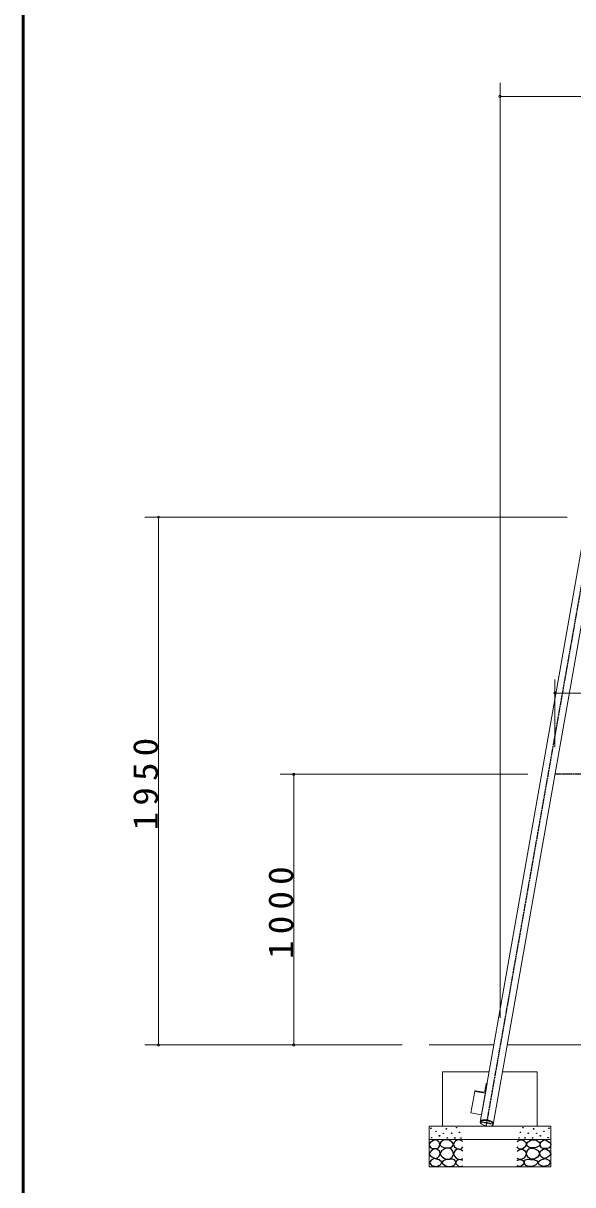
# Model space of a CAD drawing. Units: millimetres at full size. Extents: x -35408 to 50, y -49934 to 13350.
# Drawn here: x -19250 to -17219, y 2383 to 6675 of the extents above; entities that cross this region are included whole.
import ezdxf

# ---------------------------------------------------------------- set-up
doc = ezdxf.new("R2010")
doc.units = ezdxf.units.MM
doc.linetypes.add('USER2', pattern=[6, 3, -1, 1, -1])
for name, color, linetype, lineweight in [('A3図枠', 7, 'Continuous', 25), ('線', 2, 'Continuous', 25), ('補助', 2, 'Continuous', 25)]:
    doc.layers.add(name, color=color, linetype=linetype, lineweight=lineweight)
doc.styles.add('ＭＳ ゴシック', font='')
doc.styles.get('ＭＳ ゴシック').set_extended_font_data('MS Gothic')

# ---------------------------------------------------------------- blocks, each defined once
blk = doc.blocks.new('dimension_origin')
at = {"color": 0, "linetype": 'Continuous', "lineweight": -2}
blk.add_circle((0, 0), 1.25, dxfattribs=at)

msp = doc.modelspace()

# ---------------------------------------------------------------- linework, layer by layer
at = {"layer": 'A3図枠', "lineweight": 50}
msp.add_line((-19250, 13350), (-19250, 0), dxfattribs=at)
at = {"layer": '線', "color": 20, "linetype": 'USER2'}
for p, q in [((-17538.096, 2602.706), (-17142.167, 4848.132)), ((-14365.327, 3900), (-17284.673, 3900)), ((-17560.356, 2616.398), (-17512.495, 2607.958))]:
    msp.add_line(p, q, dxfattribs=at)
at = {"layer": '線', "color": 7, "lineweight": 13}
for p, q in [((-17560.675, 2614.589), (-17186.877, 4734.504)), ((-17512.814, 2606.15), (-17139.015, 4726.065)), ((-17510.35, 2900), (-17750, 2900)), ((-14189, 2900), (-17461, 2900)), ((-17527.982, 2800), (-17700, 2800)), ((-17700, 2800), (-17700, 2600)), ((-17350, 2800), (-17478.633, 2800)), ((-17350, 2600), (-17350, 2800)), ((-17543.556, 2728.956), (-17538.768, 2756.111)), ((-17535.466, 2757.559), (-17541.842, 2721.401)), ((-17536.451, 2757.733), (-17535.466, 2757.559)), ((-17581.33, 2727.779), (-17595.288, 2648.615)), ((-17581.33, 2727.779), (-17581.21, 2728.52)), ((-17541.842, 2721.401), (-17581.33, 2727.779)), ((-17578.917, 2730.175), (-17548.705, 2725.295)), ((-17541.842, 2721.401), (-17555.8, 2642.237)), ((-17555.8, 2642.237), (-17595.288, 2648.615)), ((-17750, 2600), (-17750, 2450)), ((-17750, 2600), (-17300, 2600)), ((-17300, 2450), (-17300, 2600)), ((-17750, 2550), (-17300, 2550)), ((-17750, 2450), (-17300, 2450))]:
    msp.add_line(p, q, dxfattribs=at)
for centre, radius, start, end in [((-17536.798, 2755.763), 2, 80, 170), ((-17579.236, 2728.201), 2, 80.8241, 170.8241), ((-17547.987, 2729.738), 4.5, 260.8241, 350)]:
    msp.add_arc(centre, radius, start, end, dxfattribs=at)
msp.add_ellipse((-17536.745, 2610.369), major_axis=(-23.931, 4.22), ratio=0.39582, dxfattribs=at)
at = {"layer": '線'}
msp.add_ellipse((-17536.403, 2612.309), major_axis=(-23.931, 4.22), ratio=0.390349, start_param=3.14159265, end_param=6.28318531, dxfattribs=at)
at = {"layer": '補助', "lineweight": 13}
for p, q in [((-17487.714, 3000), (-17487.714, 6454.75)), ((-17487.714, 6404.75), (-14164.325, 6404.75)), ((-17240, 4850), (-18800, 4850)), ((-18750, 2900), (-18750, 4850)), ((-17284.673, 4000), (-17284.673, 4250)), ((-17284.673, 4200), (-16573.346, 4200)), ((-17384.673, 3900), (-18300, 3900)), ((-18250, 2900), (-18250, 3900)), ((-17850, 2900), (-18800, 2900)), ((-17850, 2900), (-18300, 2900))]:
    msp.add_line(p, q, dxfattribs=at)
at = {"layer": '補助'}
for points in [[(-17727.551, 2549.402), (-17734.014, 2546.862), (-17740.225, 2543.382), (-17746.083, 2539.344), (-17749.731, 2533.877), (-17748.719, 2526.294), (-17743.711, 2519.935), (-17736.845, 2517.345), (-17729.136, 2517.084), (-17721.523, 2517.688), (-17715.194, 2520.252), (-17711.442, 2525.538), (-17710.125, 2531.976), (-17710.973, 2537.181), (-17713.927, 2542.115), (-17720.087, 2546.942)], [(-17688.127, 2549.493), (-17693.032, 2548.876), (-17698.669, 2546.79), (-17706.64, 2541.002), (-17710.292, 2534.086), (-17709.417, 2530.124), (-17705.696, 2525.707), (-17696.205, 2520.934), (-17686.235, 2519.49), (-17678.885, 2519.318), (-17671.369, 2520.842), (-17663.77, 2525.456), (-17660.016, 2531.653), (-17660.986, 2536.306), (-17665.693, 2541.654), (-17676.361, 2547.861)], [(-17361.873, 2549.493), (-17356.968, 2548.876), (-17351.331, 2546.79), (-17343.36, 2541.002), (-17339.708, 2534.086), (-17340.583, 2530.124), (-17344.304, 2525.707), (-17353.795, 2520.934), (-17363.765, 2519.49), (-17371.115, 2519.318), (-17378.631, 2520.842), (-17386.23, 2525.456), (-17389.984, 2531.653), (-17389.014, 2536.306), (-17384.307, 2541.654), (-17373.639, 2547.861)], [(-17322.449, 2549.402), (-17315.986, 2546.862), (-17309.775, 2543.382), (-17303.917, 2539.344), (-17300.269, 2533.877), (-17301.281, 2526.294), (-17306.289, 2519.935), (-17313.155, 2517.345), (-17320.864, 2517.084), (-17328.477, 2517.688), (-17334.806, 2520.252), (-17338.558, 2525.538), (-17339.875, 2531.976), (-17339.027, 2537.181), (-17336.073, 2542.115), (-17329.913, 2546.942)], [(-17730.086, 2516.45), (-17735.415, 2513.657), (-17740.859, 2509.479), (-17747.308, 2502.659), (-17749.731, 2495.855), (-17746.103, 2491.027), (-17739.592, 2486.666), (-17732.954, 2482.379), (-17726.284, 2480.329), (-17718.64, 2482.776), (-17712.343, 2489.201), (-17709.236, 2497.478), (-17710.759, 2505.994), (-17718.917, 2513.245)], [(-17700.831, 2485.163), (-17688.242, 2478.307), (-17674.883, 2477.324), (-17664.599, 2484.778), (-17659.747, 2496.515), (-17662.027, 2507.293), (-17668.936, 2515.436), (-17677.761, 2518.869), (-17688.938, 2517.598), (-17702.692, 2509.543), (-17708.669, 2498.678), (-17706.034, 2491.484)], [(-17349.169, 2485.163), (-17361.758, 2478.307), (-17375.117, 2477.324), (-17385.401, 2484.778), (-17390.253, 2496.515), (-17387.973, 2507.293), (-17381.064, 2515.436), (-17372.239, 2518.869), (-17361.062, 2517.598), (-17347.308, 2509.543), (-17341.331, 2498.678), (-17343.966, 2491.484)], [(-17319.914, 2516.45), (-17314.585, 2513.657), (-17309.141, 2509.479), (-17302.692, 2502.659), (-17300.269, 2495.855), (-17303.897, 2491.027), (-17310.408, 2486.666), (-17317.046, 2482.379), (-17323.716, 2480.329), (-17331.36, 2482.776), (-17337.657, 2489.201), (-17340.764, 2497.478), (-17339.241, 2505.994), (-17331.083, 2513.245)], [(-17730.905, 2480.517), (-17742.225, 2474.498), (-17749.036, 2465.683), (-17740.549, 2454.413), (-17722.114, 2450.299), (-17707.761, 2456.41), (-17702.335, 2466.782), (-17713.117, 2475.89)], [(-17673.802, 2476.373), (-17681.337, 2476.999), (-17689.479, 2475.562), (-17698.406, 2471.504), (-17702.723, 2466.102), (-17700.037, 2461.419), (-17694.074, 2456.912), (-17687.595, 2453.068), (-17680.289, 2450.695), (-17668.44, 2450.928), (-17658.124, 2455.02), (-17653.421, 2459.827), (-17651.367, 2465.561), (-17652.427, 2470.709), (-17656.503, 2475.292), (-17664.901, 2477.832)], [(-17376.198, 2476.373), (-17368.663, 2476.999), (-17360.521, 2475.562), (-17351.594, 2471.504), (-17347.277, 2466.102), (-17349.963, 2461.419), (-17355.926, 2456.912), (-17362.405, 2453.068), (-17369.711, 2450.695), (-17381.56, 2450.928), (-17391.876, 2455.02), (-17396.579, 2459.827), (-17398.633, 2465.561), (-17397.573, 2470.709), (-17393.497, 2475.292), (-17385.099, 2477.832)], [(-17319.095, 2480.517), (-17307.775, 2474.498), (-17300.964, 2465.683), (-17309.451, 2454.413), (-17327.886, 2450.299), (-17342.239, 2456.41), (-17347.665, 2466.782), (-17336.883, 2475.89)]]:
    msp.add_lwpolyline(points, close=True, dxfattribs=at)
for points in [[(-17625, 2543.299), (-17633.427, 2548.154), (-17642.11, 2549.636), (-17647.73, 2547.948), (-17652.883, 2544.249), (-17657.355, 2538.941), (-17659.22, 2532.209), (-17655.552, 2523.439), (-17647.496, 2517), (-17639.197, 2514.621), (-17631.971, 2515.733), (-17627.921, 2519.109), (-17625, 2523.654)], [(-17425, 2543.299), (-17416.573, 2548.154), (-17407.89, 2549.636), (-17402.27, 2547.948), (-17397.117, 2544.249), (-17392.645, 2538.941), (-17390.78, 2532.209), (-17394.448, 2523.439), (-17402.504, 2517), (-17410.803, 2514.621), (-17418.029, 2515.733), (-17422.079, 2519.109), (-17425, 2523.654)], [(-17625.317, 2507.178), (-17632.457, 2512.64), (-17640.526, 2515.099), (-17647.231, 2513.875), (-17653.199, 2510.03), (-17657.592, 2504.249), (-17659.22, 2497.039), (-17656.556, 2488.431), (-17650.348, 2481.513), (-17642.709, 2477.642), (-17635.139, 2476.761), (-17629.985, 2478.2), (-17625.317, 2480.88)], [(-17424.683, 2507.178), (-17417.543, 2512.64), (-17409.474, 2515.099), (-17402.769, 2513.875), (-17396.801, 2510.03), (-17392.408, 2504.249), (-17390.78, 2497.039), (-17393.444, 2488.431), (-17399.652, 2481.513), (-17407.291, 2477.642), (-17414.861, 2476.761), (-17420.015, 2478.2), (-17424.683, 2480.88)], [(-17625, 2472.642), (-17631.018, 2475.96), (-17638.307, 2476.761), (-17647.024, 2472.427), (-17651.298, 2465.671), (-17650.686, 2462.001), (-17647.813, 2457.75), (-17640.651, 2452.278), (-17633.238, 2450.462), (-17628.942, 2451.514), (-17625, 2453.631)], [(-17425, 2472.642), (-17418.982, 2475.96), (-17411.693, 2476.761), (-17402.976, 2472.427), (-17398.702, 2465.671), (-17399.314, 2462.001), (-17402.187, 2457.75), (-17409.349, 2452.278), (-17416.762, 2450.462), (-17421.058, 2451.514), (-17425, 2453.631)]]:
    msp.add_lwpolyline(points, dxfattribs=at)
for centre in [(-17743.394, 2592.177), (-17724.383, 2580.77), (-17686.044, 2589.959), (-17647.583, 2594.091), (-17637.582, 2577.063), (-17412.418, 2577.063), (-17402.417, 2594.091), (-17363.956, 2589.959), (-17325.617, 2580.77), (-17306.606, 2592.177), (-17740.225, 2557.323), (-17711.392, 2563.977), (-17697.451, 2573.483), (-17682.559, 2556.373), (-17666.504, 2573.549), (-17654.881, 2556.521), (-17632.717, 2555.98), (-17417.283, 2555.98), (-17395.119, 2556.521), (-17383.496, 2573.549), (-17367.441, 2556.373), (-17352.549, 2573.483), (-17338.608, 2563.977), (-17309.775, 2557.323)]:
    msp.add_circle(centre, 1, dxfattribs=at)

# ---------------------------------------------------------------- block references
at = {"layer": '補助', "lineweight": 13, "xscale": 3.33, "yscale": 3.33}
for p in [(-17487.714, 6404.75), (-17284.673, 4200)]:
    msp.add_blockref('dimension_origin', p, dxfattribs=at)
for p, rotation in [((-18750, 4850), 270), ((-18250, 3900), 270), ((-18750, 2900), 90), ((-18250, 2900), 90)]:
    msp.add_blockref('dimension_origin', p, dxfattribs=dict(at, rotation=rotation))

# ---------------------------------------------------------------- texts
at = {"layer": '補助', "char_height": 91.64, "attachment_point": 8, "rotation": 90, "style": 'ＭＳ ゴシック'}
for s, insert in [('\\T1.33;\\W1.1;1950', (-18751, 3875)), ('\\T1.33;\\W1.1;1000', (-18251, 3400))]:
    msp.add_mtext(s, dxfattribs=dict(at, insert=insert))

doc.saveas('drawing.dxf')
